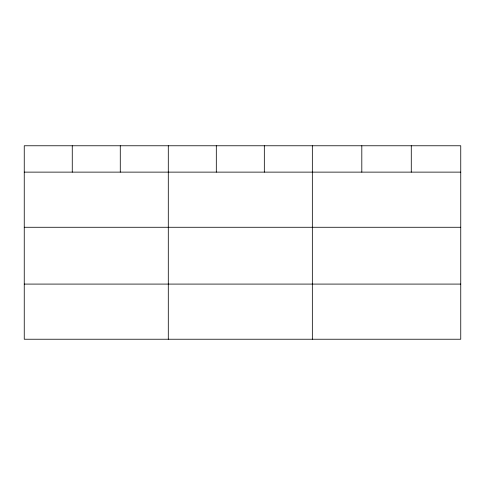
<?xml version="1.0" encoding="UTF-8"?>
<svg xmlns="http://www.w3.org/2000/svg" width="485" height="485" viewBox="0 0 485 485"><rect width="100%" height="100%" fill="white"/><g stroke="black" fill="none" stroke-linecap="round" stroke-linejoin="round"><path stroke-width="0.73" d="M460.75 172.126L460.75 339.233L24.25 339.233L24.25 145.767L460.75 145.767L460.75 172.126L24.25 172.126M24.25 227.271L460.75 227.271M24.25 284.089L460.75 284.089M411.28 145.767L411.28 172.126M361.81 145.767L361.81 172.126M312.34 145.767L312.34 339.233M264.325 145.767L264.325 172.126M216.31 145.767L216.31 172.126M168.295 145.767L168.295 339.233M120.28 145.767L120.28 172.126M72.265 145.767L72.265 172.126"/></g></svg>
